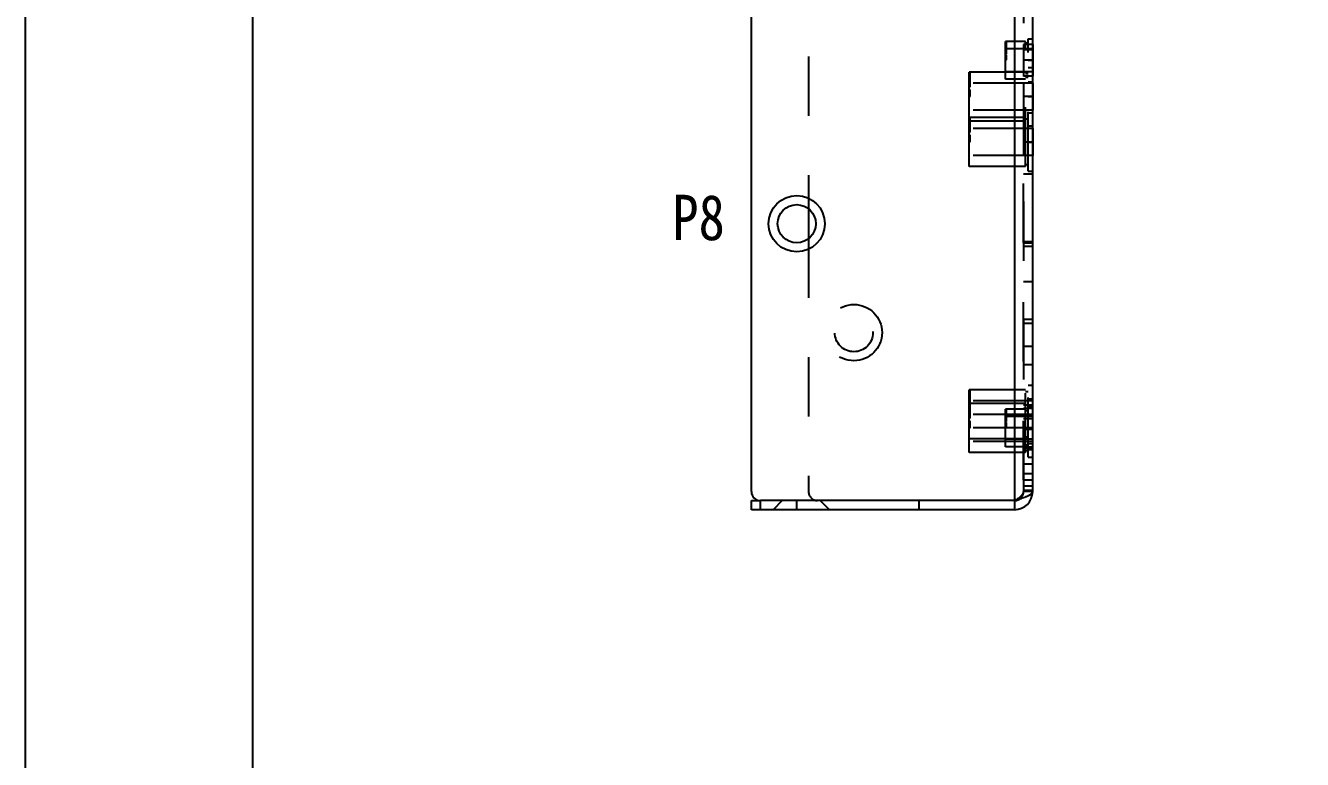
# Model space of a CAD drawing. Header units: millimetres. Extents: x 1262 to 3787, y 0 to 841.
# Drawn here: x 1262.2 to 1402.9, y 296.2 to 377 of the extents above; entities that cross this region are included whole.
import ezdxf

# ---------------------------------------------------------------- set-up
doc = ezdxf.new("R2010")
doc.units = ezdxf.units.MM
doc.header["$LTSCALE"] = 65.395
doc.linetypes.add('HIDDEN', pattern=[0.2, 0.1, -0.1])
doc.layers.get('0').update_dxf_attribs({"linetype": 'CONTINUOUS'})
doc.layers.add('02___PRT_ALL_AXES', color=7, linetype='CONTINUOUS')
doc.layers.add('DEFAULT_2', color=8, linetype='HIDDEN')
doc.styles.get("Standard").update_dxf_attribs({"font": 'txt', "width": 0.85})

msp = doc.modelspace()

# ---------------------------------------------------------------- linework, layer by layer
at = {"color": 7, "linetype": 'Continuous'}
for p, q in [((1262.236, 0), (1262.236, 841)), ((1348.511, 356.812), (1348.511, 353.595)), ((1342.211, 324.704), (1343.211, 324.704)), ((1342.211, 323.704), (1342.211, 324.704)), ((1343.211, 323.704), (1343.211, 324.704)), ((1371.211, 324.704), (1371.211, 323.704))]:
    msp.add_line(p, q, dxfattribs=at)
at = {"color": 3, "linetype": 'Continuous'}
for p, q in [((1342.211, 325.704), (1342.211, 581.504)), ((1371.211, 581.004), (1371.211, 324.704)), ((1373.211, 325.704), (1373.211, 580.004)), ((1371.211, 323.704), (1342.211, 323.704)), ((1371.211, 324.704), (1343.211, 324.704))]:
    msp.add_line(p, q, dxfattribs=at)
at = {"color": 7, "linetype": 'Continuous'}
msp.add_lwpolyline([(1287.236, 25), (2426.236, 25), (2426.236, 816), (1287.236, 816)], close=True, dxfattribs=at)
at = {"color": 3, "linetype": 'Continuous'}
msp.add_circle((1347.211, 355.204), 3.1, dxfattribs=at)
at = {"color": 7, "linetype": 'Continuous'}
msp.add_circle((1347.211, 355.204), 2.1, dxfattribs=at)
at = {"color": 3, "linetype": 'Continuous'}
for centre, radius, start, end in [((1343.211, 325.704), 1, 180, 270), ((1371.211, 325.704), 2, 270, 0)]:
    msp.add_arc(centre, radius, start, end, dxfattribs=at)
for points, knots in [([(1371.779, 324.887), (1371.844, 324.909), (1372.087, 324.99), (1372.329, 325.078), (1372.502, 325.15)], [0, 0, 0, 0, 0.2675329, 1, 1, 1, 1]), ([(1372.502, 325.15), (1372.684, 325.226), (1372.956, 325.337), (1373.211, 325.592), (1373.211, 325.704)], [0, 0, 0, 0, 0.6396683, 1, 1, 1, 1])]:
    msp.add_open_spline(points, degree=3, knots=knots, dxfattribs=at)
msp.add_open_spline([(1371.211, 324.704), (1371.401, 324.764), (1371.59, 324.824), (1371.779, 324.887)], degree=3, dxfattribs=at)
at = {"layer": '02___PRT_ALL_AXES', "color": 8, "linetype": 'HIDDEN'}
for p, q in [((1372.411, 375.294), (1370.211, 375.294)), ((1373.211, 374.454), (1370.211, 374.454)), ((1370.211, 371.114), (1370.211, 374.454)), ((1373.211, 374.954), (1372.211, 374.954)), ((1372.211, 374.954), (1372.211, 371.454)), ((1373.211, 374.954), (1373.211, 371.454)), ((1373.211, 373.204), (1372.211, 373.204)), ((1372.411, 371.904), (1366.211, 371.904)), ((1373.211, 371.954), (1370.211, 371.954)), ((1373.211, 371.454), (1372.211, 371.454)), ((1373.211, 370.704), (1366.211, 370.704)), ((1366.211, 366.504), (1366.211, 370.704)), ((1372.411, 371.114), (1370.211, 371.114)), ((1372.211, 370.702), (1372.211, 367.705)), ((1373.211, 370.702), (1373.211, 370.704)), ((1373.211, 370.702), (1373.211, 367.705)), ((1373.211, 369.204), (1372.211, 369.204)), ((1373.211, 367.704), (1366.211, 367.704)), ((1373.211, 367.704), (1373.211, 367.705)), ((1372.411, 366.904), (1366.211, 366.904)), ((1372.411, 366.504), (1366.211, 366.504)), ((1373.211, 365.704), (1366.211, 365.704)), ((1366.211, 361.504), (1366.211, 365.704)), ((1372.211, 365.702), (1372.211, 362.705)), ((1373.211, 365.702), (1373.211, 365.704)), ((1373.211, 365.702), (1373.211, 362.705)), ((1373.211, 364.204), (1372.211, 364.204)), ((1373.211, 362.704), (1366.211, 362.704)), ((1373.211, 362.704), (1373.211, 362.705)), ((1372.411, 361.504), (1366.211, 361.504)), ((1372.211, 360.704), (1373.211, 360.704)), ((1372.211, 326.954), (1372.211, 360.702)), ((1373.211, 326.954), (1373.211, 360.702)), ((1373.211, 353.204), (1372.211, 353.204)), ((1373.211, 352.704), (1372.211, 352.704)), ((1372.211, 344.704), (1373.211, 344.704)), ((1373.211, 344.204), (1372.211, 344.204)), ((1372.211, 341.704), (1373.211, 341.704)), ((1372.211, 339.704), (1373.211, 339.704)), ((1372.411, 336.904), (1366.211, 336.904)), ((1373.211, 335.704), (1366.211, 335.704)), ((1366.211, 330.004), (1366.211, 335.704)), ((1372.411, 335.404), (1366.211, 335.404)), ((1373.211, 335.204), (1372.211, 335.204)), ((1373.211, 334.204), (1366.211, 334.204)), ((1372.411, 334.794), (1370.211, 334.794)), ((1373.211, 333.954), (1370.211, 333.954)), ((1370.211, 330.614), (1370.211, 333.954)), ((1373.211, 334.854), (1372.211, 334.854)), ((1373.211, 333.704), (1372.211, 333.704)), ((1373.211, 332.704), (1366.211, 332.704)), ((1373.211, 332.554), (1372.211, 332.554)), ((1372.411, 331.504), (1366.211, 331.504)), ((1373.211, 331.204), (1366.211, 331.204)), ((1373.211, 331.454), (1370.211, 331.454)), ((1372.411, 330.004), (1366.211, 330.004)), ((1372.411, 330.614), (1370.211, 330.614)), ((1373.211, 330.454), (1372.211, 330.454)), ((1373.211, 328.704), (1372.211, 328.704)), ((1372.211, 327.704), (1373.211, 327.704)), ((1373.211, 326.954), (1372.211, 326.954))]:
    msp.add_line(p, q, dxfattribs=at)
at = {"layer": 'DEFAULT_2', "color": 8, "linetype": 'HIDDEN'}
for p, q in [((1372.211, 580.004), (1372.211, 325.704)), ((1348.511, 452.095), (1348.511, 356.812)), ((1370.211, 373.204), (1370.211, 375.294)), ((1370.311, 375.289), (1370.211, 375.289)), ((1370.311, 375.27), (1370.211, 375.27)), ((1370.311, 375.235), (1370.211, 375.235)), ((1370.211, 375.214), (1370.311, 375.214)), ((1370.211, 375.207), (1370.311, 375.207)), ((1370.211, 375.203), (1370.311, 375.203)), ((1370.211, 375.166), (1370.311, 375.166)), ((1370.211, 375.15), (1370.311, 375.15)), ((1370.311, 375.127), (1370.211, 375.127)), ((1370.211, 375.123), (1370.311, 375.123)), ((1370.211, 375.103), (1370.311, 375.103)), ((1370.211, 375.096), (1370.311, 375.096)), ((1370.211, 375.085), (1370.311, 375.085)), ((1370.211, 375.072), (1370.311, 375.072)), ((1370.211, 375.035), (1370.311, 375.035)), ((1370.211, 375.032), (1370.311, 375.032)), ((1370.211, 374.974), (1370.311, 374.974)), ((1370.211, 374.956), (1370.311, 374.956)), ((1370.211, 374.891), (1370.311, 374.891)), ((1370.311, 374.89), (1370.211, 374.89)), ((1370.211, 374.887), (1370.311, 374.887)), ((1370.211, 374.879), (1370.311, 374.879)), ((1370.211, 374.873), (1370.311, 374.873)), ((1370.211, 374.852), (1370.311, 374.852)), ((1370.311, 374.845), (1370.211, 374.845)), ((1370.311, 374.836), (1370.211, 374.836)), ((1370.211, 374.824), (1370.311, 374.824)), ((1370.211, 374.817), (1370.311, 374.817)), ((1370.211, 374.812), (1370.311, 374.812)), ((1370.211, 374.799), (1370.311, 374.799)), ((1370.211, 374.79), (1370.311, 374.79)), ((1370.311, 374.786), (1370.211, 374.786)), ((1370.211, 374.775), (1370.311, 374.775)), ((1370.211, 374.77), (1370.311, 374.77)), ((1370.211, 374.755), (1370.311, 374.755)), ((1370.211, 374.746), (1370.311, 374.746)), ((1370.211, 374.742), (1370.311, 374.742)), ((1370.211, 374.737), (1370.311, 374.737)), ((1370.211, 374.731), (1370.311, 374.731)), ((1370.211, 374.73), (1370.311, 374.73)), ((1370.211, 374.709), (1370.311, 374.709)), ((1370.311, 374.701), (1370.211, 374.701)), ((1370.211, 374.7), (1370.311, 374.7)), ((1370.211, 374.695), (1370.311, 374.695)), ((1370.211, 374.693), (1370.311, 374.693)), ((1370.211, 374.682), (1370.311, 374.682)), ((1370.211, 374.677), (1370.311, 374.677)), ((1370.211, 374.667), (1370.311, 374.667)), ((1370.211, 374.662), (1370.311, 374.662)), ((1370.211, 374.655), (1370.311, 374.655)), ((1370.211, 374.651), (1370.311, 374.651)), ((1370.211, 374.65), (1370.311, 374.65)), ((1370.211, 374.642), (1370.311, 374.642)), ((1370.211, 374.639), (1370.311, 374.639)), ((1370.211, 374.638), (1370.311, 374.638)), ((1370.211, 374.636), (1370.311, 374.636)), ((1370.211, 374.631), (1370.311, 374.631)), ((1370.211, 374.624), (1370.311, 374.624)), ((1370.211, 374.621), (1370.311, 374.621)), ((1370.311, 374.617), (1370.211, 374.617)), ((1370.211, 374.616), (1370.311, 374.616)), ((1370.211, 374.615), (1370.311, 374.615)), ((1370.211, 374.607), (1370.311, 374.607)), ((1370.211, 374.605), (1370.311, 374.605)), ((1370.211, 374.605), (1370.311, 374.605)), ((1370.211, 374.599), (1370.311, 374.599)), ((1370.211, 374.591), (1370.311, 374.591)), ((1370.211, 374.578), (1370.311, 374.578)), ((1370.211, 374.578), (1370.311, 374.578)), ((1370.211, 374.576), (1370.311, 374.576)), ((1370.211, 374.569), (1370.311, 374.569)), ((1370.211, 374.557), (1370.311, 374.557)), ((1370.211, 374.557), (1370.311, 374.557)), ((1370.211, 374.553), (1370.311, 374.553)), ((1370.211, 374.552), (1370.311, 374.552)), ((1370.211, 374.552), (1370.311, 374.552)), ((1370.211, 374.537), (1370.311, 374.537)), ((1370.211, 374.536), (1370.311, 374.536)), ((1370.211, 374.535), (1370.311, 374.535)), ((1370.211, 374.524), (1370.311, 374.524)), ((1370.211, 374.512), (1370.311, 374.512)), ((1370.211, 374.501), (1370.311, 374.501)), ((1370.211, 374.5), (1370.311, 374.5)), ((1370.211, 374.499), (1370.311, 374.499)), ((1370.211, 374.486), (1370.311, 374.486)), ((1370.211, 374.475), (1370.311, 374.475)), ((1370.211, 374.471), (1370.311, 374.471)), ((1370.211, 374.464), (1370.311, 374.464)), ((1370.311, 374.459), (1370.211, 374.459)), ((1370.211, 374.454), (1370.311, 374.454)), ((1370.211, 374.454), (1370.311, 374.454)), ((1370.211, 374.444), (1370.311, 374.444)), ((1370.211, 374.443), (1370.311, 374.443)), ((1370.211, 374.423), (1370.311, 374.423)), ((1370.211, 374.415), (1370.311, 374.415)), ((1370.211, 374.409), (1370.311, 374.409)), ((1370.211, 374.397), (1370.311, 374.397)), ((1370.311, 374.388), (1370.211, 374.388)), ((1370.211, 374.329), (1370.311, 374.329)), ((1370.311, 373.921), (1370.311, 375.289)), ((1373.211, 374.354), (1372.211, 374.354)), ((1372.411, 361.504), (1372.411, 375.294)), ((1372.711, 375.094), (1372.411, 375.094)), ((1372.711, 375.579), (1373.211, 375.579)), ((1372.711, 361.004), (1372.711, 375.579)), ((1370.211, 374.218), (1370.311, 374.218)), ((1370.211, 374.213), (1370.311, 374.213)), ((1370.211, 374.185), (1370.311, 374.185)), ((1370.211, 374.165), (1370.311, 374.165)), ((1370.211, 374.14), (1370.311, 374.14)), ((1370.211, 374.128), (1370.311, 374.128)), ((1370.211, 374.128), (1370.311, 374.128)), ((1370.211, 374.113), (1370.311, 374.113)), ((1370.211, 374.108), (1370.311, 374.108)), ((1370.211, 374.098), (1370.311, 374.098)), ((1370.211, 374.088), (1370.311, 374.088)), ((1370.211, 374.087), (1370.311, 374.087)), ((1370.211, 374.083), (1370.311, 374.083)), ((1370.211, 374.073), (1370.311, 374.073)), ((1370.211, 374.062), (1370.311, 374.062)), ((1370.211, 374.058), (1370.311, 374.058)), ((1370.211, 374.042), (1370.311, 374.042)), ((1370.211, 374.03), (1370.311, 374.03)), ((1370.211, 374.015), (1370.311, 374.015)), ((1370.211, 374.005), (1370.311, 374.005)), ((1370.211, 373.957), (1370.311, 373.957)), ((1370.211, 373.952), (1370.311, 373.952)), ((1370.211, 373.921), (1370.311, 373.921)), ((1370.211, 373.823), (1370.311, 373.823)), ((1370.211, 373.817), (1370.311, 373.817)), ((1370.211, 373.797), (1370.311, 373.797)), ((1370.211, 373.759), (1370.311, 373.759)), ((1370.211, 373.751), (1370.311, 373.751)), ((1370.211, 373.743), (1370.311, 373.743)), ((1370.211, 373.739), (1370.311, 373.739)), ((1370.211, 373.72), (1370.311, 373.72)), ((1370.211, 373.713), (1370.311, 373.713)), ((1370.211, 373.708), (1370.311, 373.708)), ((1370.211, 373.694), (1370.311, 373.694)), ((1370.211, 373.667), (1370.311, 373.667)), ((1370.311, 373.657), (1370.211, 373.657)), ((1370.211, 373.645), (1370.311, 373.645)), ((1370.211, 373.63), (1370.311, 373.63)), ((1370.211, 373.625), (1370.311, 373.625)), ((1370.211, 373.582), (1370.311, 373.582)), ((1370.211, 373.582), (1370.311, 373.582)), ((1370.211, 373.563), (1370.311, 373.563)), ((1370.211, 373.552), (1370.311, 373.552)), ((1370.211, 373.539), (1370.311, 373.539)), ((1370.211, 373.535), (1370.311, 373.535)), ((1370.211, 373.507), (1370.311, 373.507)), ((1370.211, 373.506), (1370.311, 373.506)), ((1370.211, 373.495), (1370.311, 373.495)), ((1370.211, 373.479), (1370.311, 373.479)), ((1370.211, 373.479), (1370.311, 373.479)), ((1370.211, 373.465), (1370.311, 373.465)), ((1370.211, 373.45), (1370.311, 373.45)), ((1370.211, 373.45), (1370.311, 373.45)), ((1370.211, 373.433), (1370.311, 373.433)), ((1370.211, 373.423), (1370.311, 373.423)), ((1370.211, 373.416), (1370.311, 373.416)), ((1370.211, 373.403), (1370.311, 373.403)), ((1370.211, 373.399), (1370.311, 373.399)), ((1370.211, 373.386), (1370.311, 373.386)), ((1370.211, 373.385), (1370.311, 373.385)), ((1370.211, 373.381), (1370.311, 373.381)), ((1370.211, 373.379), (1370.311, 373.379)), ((1370.211, 373.369), (1370.311, 373.369)), ((1370.211, 373.368), (1370.311, 373.368)), ((1370.211, 373.367), (1370.311, 373.367)), ((1370.211, 373.353), (1370.311, 373.353)), ((1370.211, 373.344), (1370.311, 373.344)), ((1370.211, 373.33), (1370.311, 373.33)), ((1370.211, 373.329), (1370.311, 373.329)), ((1370.211, 373.323), (1370.311, 373.323)), ((1370.211, 373.32), (1370.311, 373.32)), ((1370.211, 373.32), (1370.311, 373.32)), ((1370.211, 373.307), (1370.311, 373.307)), ((1370.211, 373.301), (1370.311, 373.301)), ((1370.211, 373.299), (1370.311, 373.299)), ((1370.211, 373.296), (1370.311, 373.296)), ((1370.211, 373.283), (1370.311, 373.283)), ((1370.211, 373.257), (1370.311, 373.257)), ((1370.211, 373.255), (1370.311, 373.255)), ((1370.211, 373.252), (1370.311, 373.252)), ((1370.311, 373.252), (1370.311, 373.823)), ((1372.711, 373.204), (1373.211, 373.204)), ((1366.211, 369.204), (1366.211, 371.904)), ((1366.311, 371.901), (1366.211, 371.901)), ((1366.311, 371.897), (1366.211, 371.897)), ((1366.311, 371.889), (1366.211, 371.889)), ((1366.311, 371.886), (1366.211, 371.886)), ((1366.311, 371.844), (1366.211, 371.844)), ((1366.311, 371.814), (1366.211, 371.814)), ((1366.211, 371.791), (1366.311, 371.791)), ((1366.211, 371.592), (1366.311, 371.592)), ((1366.211, 371.587), (1366.311, 371.587)), ((1366.211, 371.585), (1366.311, 371.585)), ((1366.311, 371.562), (1366.211, 371.562)), ((1366.211, 371.554), (1366.311, 371.554)), ((1366.211, 371.51), (1366.311, 371.51)), ((1366.211, 371.497), (1366.311, 371.497)), ((1366.211, 371.494), (1366.311, 371.494)), ((1366.211, 371.482), (1366.311, 371.482)), ((1366.311, 371.47), (1366.211, 371.47)), ((1366.211, 371.458), (1366.311, 371.458)), ((1366.211, 371.456), (1366.311, 371.456)), ((1366.311, 370.287), (1366.311, 371.901)), ((1372.711, 371.704), (1372.411, 371.704)), ((1372.711, 372.404), (1373.211, 372.404)), ((1366.211, 371.413), (1366.311, 371.413)), ((1366.211, 371.394), (1366.311, 371.394)), ((1366.211, 371.334), (1366.311, 371.334)), ((1366.211, 371.322), (1366.311, 371.322)), ((1366.211, 371.282), (1366.311, 371.282)), ((1366.211, 371.265), (1366.311, 371.265)), ((1366.211, 371.225), (1366.311, 371.225)), ((1366.211, 371.189), (1366.311, 371.189)), ((1366.211, 371.177), (1366.311, 371.177)), ((1366.211, 371.138), (1366.311, 371.138)), ((1366.211, 371.138), (1366.311, 371.138)), ((1366.211, 371.124), (1366.311, 371.124)), ((1366.211, 371.104), (1366.311, 371.104)), ((1366.211, 371.095), (1366.311, 371.095)), ((1366.211, 371.085), (1366.311, 371.085)), ((1366.211, 371.065), (1366.311, 371.065)), ((1366.211, 371.053), (1366.311, 371.053)), ((1366.211, 371.051), (1366.311, 371.051)), ((1366.211, 371.049), (1366.311, 371.049)), ((1366.211, 371.044), (1366.311, 371.044)), ((1366.211, 371.022), (1366.311, 371.022)), ((1366.211, 370.99), (1366.311, 370.99)), ((1366.211, 370.989), (1366.311, 370.989)), ((1366.211, 370.972), (1366.311, 370.972)), ((1366.211, 370.96), (1366.311, 370.96)), ((1366.211, 370.955), (1366.311, 370.955)), ((1366.211, 370.935), (1366.311, 370.935)), ((1366.211, 370.922), (1366.311, 370.922)), ((1366.211, 370.921), (1366.311, 370.921)), ((1366.211, 370.914), (1366.311, 370.914)), ((1366.211, 370.877), (1366.311, 370.877)), ((1366.211, 370.875), (1366.311, 370.875)), ((1366.211, 370.864), (1366.311, 370.864)), ((1366.211, 370.863), (1366.311, 370.863)), ((1366.211, 370.845), (1366.311, 370.845)), ((1366.211, 370.844), (1366.311, 370.844)), ((1366.211, 370.799), (1366.311, 370.799)), ((1366.211, 370.773), (1366.311, 370.773)), ((1366.211, 370.769), (1366.311, 370.769)), ((1366.211, 370.765), (1366.311, 370.765)), ((1366.211, 370.732), (1366.311, 370.732)), ((1366.211, 370.73), (1366.311, 370.73)), ((1366.211, 370.715), (1366.311, 370.715)), ((1366.211, 370.699), (1366.311, 370.699)), ((1366.211, 370.695), (1366.311, 370.695)), ((1366.211, 370.679), (1366.311, 370.679)), ((1366.211, 370.672), (1366.311, 370.672)), ((1366.211, 370.671), (1366.311, 370.671)), ((1366.211, 370.667), (1366.311, 370.667)), ((1366.211, 370.65), (1366.311, 370.65)), ((1366.211, 370.616), (1366.311, 370.616)), ((1366.211, 370.606), (1366.311, 370.606)), ((1366.211, 370.593), (1366.311, 370.593)), ((1366.211, 370.586), (1366.311, 370.586)), ((1366.211, 370.572), (1366.311, 370.572)), ((1366.211, 370.525), (1366.311, 370.525)), ((1366.211, 370.521), (1366.311, 370.521)), ((1366.211, 370.496), (1366.311, 370.496)), ((1366.211, 370.487), (1366.311, 370.487)), ((1366.211, 370.472), (1366.311, 370.472)), ((1366.211, 370.462), (1366.311, 370.462)), ((1366.211, 370.438), (1366.311, 370.438)), ((1366.211, 370.433), (1366.311, 370.433)), ((1366.211, 370.386), (1366.311, 370.386)), ((1366.211, 370.352), (1366.311, 370.352)), ((1366.211, 370.291), (1366.311, 370.291)), ((1366.211, 370.287), (1366.311, 370.287)), ((1372.711, 371.314), (1372.411, 371.314)), ((1372.711, 370.829), (1373.211, 370.829)), ((1366.211, 369.965), (1366.311, 369.965)), ((1366.311, 369.954), (1366.211, 369.954)), ((1366.211, 369.941), (1366.311, 369.941)), ((1366.311, 369.835), (1366.211, 369.835)), ((1366.211, 369.355), (1366.311, 369.355)), ((1366.211, 369.233), (1366.311, 369.233)), ((1366.211, 369.21), (1366.311, 369.21)), ((1366.311, 369.21), (1366.311, 369.965)), ((1372.711, 369.204), (1373.211, 369.204)), ((1372.711, 367.404), (1373.211, 367.404)), ((1366.211, 364.204), (1366.211, 366.904)), ((1366.311, 366.901), (1366.211, 366.901)), ((1366.311, 366.897), (1366.211, 366.897)), ((1366.311, 366.889), (1366.211, 366.889)), ((1366.311, 366.886), (1366.211, 366.886)), ((1366.311, 366.844), (1366.211, 366.844)), ((1366.311, 366.814), (1366.211, 366.814)), ((1366.211, 366.791), (1366.311, 366.791)), ((1366.211, 366.592), (1366.311, 366.592)), ((1366.211, 366.587), (1366.311, 366.587)), ((1366.211, 366.585), (1366.311, 366.585)), ((1366.311, 366.562), (1366.211, 366.562)), ((1366.211, 366.554), (1366.311, 366.554)), ((1366.211, 366.51), (1366.311, 366.51)), ((1366.211, 366.497), (1366.311, 366.497)), ((1366.211, 366.494), (1366.311, 366.494)), ((1366.211, 366.482), (1366.311, 366.482)), ((1366.311, 366.47), (1366.211, 366.47)), ((1366.211, 366.458), (1366.311, 366.458)), ((1366.211, 366.456), (1366.311, 366.456)), ((1366.211, 366.413), (1366.311, 366.413)), ((1366.211, 366.394), (1366.311, 366.394)), ((1366.211, 366.334), (1366.311, 366.334)), ((1366.211, 366.322), (1366.311, 366.322)), ((1366.211, 366.282), (1366.311, 366.282)), ((1366.211, 366.265), (1366.311, 366.265)), ((1366.211, 366.225), (1366.311, 366.225)), ((1366.211, 366.189), (1366.311, 366.189)), ((1366.211, 366.177), (1366.311, 366.177)), ((1366.211, 366.138), (1366.311, 366.138)), ((1366.211, 366.138), (1366.311, 366.138)), ((1366.211, 366.124), (1366.311, 366.124)), ((1366.211, 366.104), (1366.311, 366.104)), ((1366.211, 366.095), (1366.311, 366.095)), ((1366.211, 366.085), (1366.311, 366.085)), ((1366.211, 366.065), (1366.311, 366.065)), ((1366.211, 366.053), (1366.311, 366.053)), ((1366.211, 366.051), (1366.311, 366.051)), ((1366.211, 366.049), (1366.311, 366.049)), ((1366.211, 366.044), (1366.311, 366.044)), ((1366.211, 366.022), (1366.311, 366.022)), ((1366.211, 365.99), (1366.311, 365.99)), ((1366.211, 365.989), (1366.311, 365.989)), ((1366.211, 365.972), (1366.311, 365.972)), ((1366.211, 365.96), (1366.311, 365.96)), ((1366.211, 365.955), (1366.311, 365.955)), ((1366.211, 365.935), (1366.311, 365.935)), ((1366.211, 365.922), (1366.311, 365.922)), ((1366.211, 365.921), (1366.311, 365.921)), ((1366.211, 365.914), (1366.311, 365.914)), ((1366.211, 365.877), (1366.311, 365.877)), ((1366.211, 365.875), (1366.311, 365.875)), ((1366.211, 365.864), (1366.311, 365.864)), ((1366.211, 365.863), (1366.311, 365.863)), ((1366.211, 365.845), (1366.311, 365.845)), ((1366.211, 365.844), (1366.311, 365.844)), ((1366.311, 365.287), (1366.311, 366.901)), ((1372.711, 366.704), (1372.411, 366.704)), ((1372.711, 366.004), (1373.211, 366.004)), ((1366.211, 365.799), (1366.311, 365.799)), ((1366.211, 365.773), (1366.311, 365.773)), ((1366.211, 365.769), (1366.311, 365.769)), ((1366.211, 365.765), (1366.311, 365.765)), ((1366.211, 365.732), (1366.311, 365.732)), ((1366.211, 365.73), (1366.311, 365.73)), ((1366.211, 365.715), (1366.311, 365.715)), ((1366.211, 365.699), (1366.311, 365.699)), ((1366.211, 365.695), (1366.311, 365.695)), ((1366.211, 365.679), (1366.311, 365.679)), ((1366.211, 365.672), (1366.311, 365.672)), ((1366.211, 365.671), (1366.311, 365.671)), ((1366.211, 365.667), (1366.311, 365.667)), ((1366.211, 365.65), (1366.311, 365.65)), ((1366.211, 365.616), (1366.311, 365.616)), ((1366.211, 365.606), (1366.311, 365.606)), ((1366.211, 365.593), (1366.311, 365.593)), ((1366.211, 365.586), (1366.311, 365.586)), ((1366.211, 365.572), (1366.311, 365.572)), ((1366.211, 365.525), (1366.311, 365.525)), ((1366.211, 365.521), (1366.311, 365.521)), ((1366.211, 365.496), (1366.311, 365.496)), ((1366.211, 365.487), (1366.311, 365.487)), ((1366.211, 365.472), (1366.311, 365.472)), ((1366.211, 365.462), (1366.311, 365.462)), ((1366.211, 365.438), (1366.311, 365.438)), ((1366.211, 365.433), (1366.311, 365.433)), ((1366.211, 365.386), (1366.311, 365.386)), ((1366.211, 365.352), (1366.311, 365.352)), ((1366.211, 365.291), (1366.311, 365.291)), ((1366.211, 365.287), (1366.311, 365.287)), ((1366.211, 364.965), (1366.311, 364.965)), ((1366.311, 364.954), (1366.211, 364.954)), ((1366.211, 364.941), (1366.311, 364.941)), ((1366.311, 364.835), (1366.211, 364.835)), ((1366.311, 364.21), (1366.311, 364.965)), ((1366.211, 364.355), (1366.311, 364.355)), ((1366.211, 364.233), (1366.311, 364.233)), ((1366.211, 364.21), (1366.311, 364.21)), ((1372.711, 364.204), (1373.211, 364.204)), ((1372.711, 361.704), (1372.411, 361.704)), ((1372.711, 361.004), (1373.211, 361.004)), ((1348.511, 353.595), (1348.511, 325.704)), ((1373.211, 353.054), (1372.211, 353.054)), ((1373.211, 348.804), (1372.211, 348.804)), ((1366.211, 332.704), (1366.211, 336.904)), ((1366.311, 336.901), (1366.211, 336.901)), ((1366.311, 336.897), (1366.211, 336.897)), ((1366.311, 336.889), (1366.211, 336.889)), ((1366.311, 336.886), (1366.211, 336.886)), ((1366.311, 336.844), (1366.211, 336.844)), ((1366.311, 336.814), (1366.211, 336.814)), ((1366.211, 336.791), (1366.311, 336.791)), ((1366.211, 336.592), (1366.311, 336.592)), ((1366.211, 336.587), (1366.311, 336.587)), ((1366.211, 336.585), (1366.311, 336.585)), ((1366.311, 336.562), (1366.211, 336.562)), ((1366.211, 336.554), (1366.311, 336.554)), ((1366.211, 336.51), (1366.311, 336.51)), ((1366.211, 336.497), (1366.311, 336.497)), ((1366.211, 336.494), (1366.311, 336.494)), ((1366.211, 336.482), (1366.311, 336.482)), ((1366.311, 336.47), (1366.211, 336.47)), ((1366.211, 336.458), (1366.311, 336.458)), ((1366.211, 336.456), (1366.311, 336.456)), ((1366.211, 336.413), (1366.311, 336.413)), ((1366.211, 336.394), (1366.311, 336.394)), ((1366.211, 336.334), (1366.311, 336.334)), ((1366.211, 336.322), (1366.311, 336.322)), ((1366.211, 336.282), (1366.311, 336.282)), ((1366.311, 333.787), (1366.311, 336.901)), ((1372.411, 330.004), (1372.411, 336.904)), ((1372.711, 336.704), (1372.411, 336.704)), ((1372.711, 337.404), (1373.211, 337.404)), ((1372.711, 329.504), (1372.711, 337.404)), ((1366.211, 336.265), (1366.311, 336.265)), ((1366.211, 336.225), (1366.311, 336.225)), ((1366.211, 336.189), (1366.311, 336.189)), ((1366.211, 336.177), (1366.311, 336.177)), ((1366.211, 336.138), (1366.311, 336.138)), ((1366.211, 336.138), (1366.311, 336.138)), ((1366.211, 336.124), (1366.311, 336.124)), ((1366.211, 336.104), (1366.311, 336.104)), ((1366.211, 336.095), (1366.311, 336.095)), ((1366.211, 336.085), (1366.311, 336.085)), ((1366.211, 336.065), (1366.311, 336.065)), ((1366.211, 336.053), (1366.311, 336.053)), ((1366.211, 336.051), (1366.311, 336.051)), ((1366.211, 336.049), (1366.311, 336.049)), ((1366.211, 336.044), (1366.311, 336.044)), ((1366.211, 336.022), (1366.311, 336.022)), ((1366.211, 335.99), (1366.311, 335.99)), ((1366.211, 335.989), (1366.311, 335.989)), ((1366.211, 335.972), (1366.311, 335.972)), ((1366.211, 335.96), (1366.311, 335.96)), ((1366.211, 335.955), (1366.311, 335.955)), ((1366.211, 335.935), (1366.311, 335.935)), ((1366.211, 335.922), (1366.311, 335.922)), ((1366.211, 335.921), (1366.311, 335.921)), ((1366.211, 335.914), (1366.311, 335.914)), ((1366.211, 335.877), (1366.311, 335.877)), ((1366.211, 335.875), (1366.311, 335.875)), ((1366.211, 335.864), (1366.311, 335.864)), ((1366.211, 335.863), (1366.311, 335.863)), ((1366.211, 335.845), (1366.311, 335.845)), ((1366.211, 335.844), (1366.311, 335.844)), ((1366.211, 335.799), (1366.311, 335.799)), ((1366.211, 335.773), (1366.311, 335.773)), ((1366.211, 335.769), (1366.311, 335.769)), ((1366.211, 335.765), (1366.311, 335.765)), ((1366.211, 335.732), (1366.311, 335.732)), ((1366.211, 335.73), (1366.311, 335.73)), ((1366.211, 335.715), (1366.311, 335.715)), ((1366.211, 335.699), (1366.311, 335.699)), ((1366.211, 335.695), (1366.311, 335.695)), ((1366.211, 335.679), (1366.311, 335.679)), ((1366.211, 335.672), (1366.311, 335.672)), ((1366.211, 335.671), (1366.311, 335.671)), ((1366.211, 335.667), (1366.311, 335.667)), ((1366.211, 335.65), (1366.311, 335.65)), ((1366.211, 335.616), (1366.311, 335.616)), ((1366.211, 335.606), (1366.311, 335.606)), ((1366.211, 335.593), (1366.311, 335.593)), ((1366.211, 335.586), (1366.311, 335.586)), ((1366.211, 335.572), (1366.311, 335.572)), ((1366.211, 335.525), (1366.311, 335.525)), ((1366.211, 335.521), (1366.311, 335.521)), ((1366.211, 335.496), (1366.311, 335.496)), ((1366.211, 335.487), (1366.311, 335.487)), ((1366.211, 335.472), (1366.311, 335.472)), ((1366.211, 335.462), (1366.311, 335.462)), ((1366.211, 335.438), (1366.311, 335.438)), ((1366.211, 335.433), (1366.311, 335.433)), ((1366.311, 335.401), (1366.211, 335.401)), ((1366.311, 335.397), (1366.211, 335.397)), ((1366.311, 335.389), (1366.211, 335.389)), ((1366.311, 335.386), (1366.211, 335.386)), ((1366.211, 335.386), (1366.311, 335.386)), ((1366.211, 335.352), (1366.311, 335.352)), ((1366.311, 335.344), (1366.211, 335.344)), ((1366.311, 335.314), (1366.211, 335.314)), ((1366.211, 335.291), (1366.311, 335.291)), ((1366.211, 335.291), (1366.311, 335.291)), ((1366.211, 335.287), (1366.311, 335.287)), ((1366.211, 335.092), (1366.311, 335.092)), ((1366.211, 335.087), (1366.311, 335.087)), ((1366.211, 335.085), (1366.311, 335.085)), ((1366.311, 335.062), (1366.211, 335.062)), ((1366.211, 335.054), (1366.311, 335.054)), ((1366.211, 335.01), (1366.311, 335.01)), ((1366.211, 334.997), (1366.311, 334.997)), ((1366.211, 334.994), (1366.311, 334.994)), ((1366.211, 334.982), (1366.311, 334.982)), ((1366.311, 334.97), (1366.211, 334.97)), ((1366.211, 334.965), (1366.311, 334.965)), ((1366.211, 334.958), (1366.311, 334.958)), ((1366.211, 334.956), (1366.311, 334.956)), ((1366.311, 334.954), (1366.211, 334.954)), ((1366.211, 334.941), (1366.311, 334.941)), ((1366.211, 334.913), (1366.311, 334.913)), ((1366.211, 334.894), (1366.311, 334.894)), ((1372.711, 335.204), (1372.411, 335.204)), ((1372.711, 335.904), (1373.211, 335.904)), ((1372.711, 335.079), (1373.211, 335.079)), ((1366.311, 334.835), (1366.211, 334.835)), ((1366.211, 334.834), (1366.311, 334.834)), ((1366.211, 334.822), (1366.311, 334.822)), ((1366.211, 334.782), (1366.311, 334.782)), ((1366.211, 334.765), (1366.311, 334.765)), ((1366.211, 334.725), (1366.311, 334.725)), ((1366.211, 334.689), (1366.311, 334.689)), ((1366.211, 334.677), (1366.311, 334.677)), ((1366.211, 334.638), (1366.311, 334.638)), ((1366.211, 334.638), (1366.311, 334.638)), ((1366.211, 334.624), (1366.311, 334.624)), ((1366.211, 334.604), (1366.311, 334.604)), ((1366.211, 334.595), (1366.311, 334.595)), ((1366.211, 334.585), (1366.311, 334.585)), ((1366.211, 334.565), (1366.311, 334.565)), ((1366.211, 334.553), (1366.311, 334.553)), ((1366.211, 334.551), (1366.311, 334.551)), ((1366.211, 334.549), (1366.311, 334.549)), ((1366.211, 334.544), (1366.311, 334.544)), ((1366.211, 334.522), (1366.311, 334.522)), ((1366.211, 334.49), (1366.311, 334.49)), ((1366.211, 334.489), (1366.311, 334.489)), ((1366.211, 334.472), (1366.311, 334.472)), ((1366.211, 334.46), (1366.311, 334.46)), ((1366.211, 334.455), (1366.311, 334.455)), ((1366.211, 334.435), (1366.311, 334.435)), ((1366.211, 334.422), (1366.311, 334.422)), ((1366.211, 334.421), (1366.311, 334.421)), ((1366.211, 334.414), (1366.311, 334.414)), ((1366.211, 334.377), (1366.311, 334.377)), ((1366.211, 334.375), (1366.311, 334.375)), ((1366.211, 334.364), (1366.311, 334.364)), ((1366.211, 334.363), (1366.311, 334.363)), ((1366.211, 334.355), (1366.311, 334.355)), ((1366.211, 334.345), (1366.311, 334.345)), ((1366.211, 334.344), (1366.311, 334.344)), ((1366.211, 334.299), (1366.311, 334.299)), ((1366.211, 334.273), (1366.311, 334.273)), ((1366.211, 334.269), (1366.311, 334.269)), ((1366.211, 334.265), (1366.311, 334.265)), ((1366.211, 334.233), (1366.311, 334.233)), ((1366.211, 334.232), (1366.311, 334.232)), ((1366.211, 334.23), (1366.311, 334.23)), ((1366.211, 334.215), (1366.311, 334.215)), ((1366.211, 334.21), (1366.311, 334.21)), ((1366.211, 334.199), (1366.311, 334.199)), ((1366.211, 334.195), (1366.311, 334.195)), ((1366.211, 334.179), (1366.311, 334.179)), ((1366.211, 334.172), (1366.311, 334.172)), ((1366.211, 334.171), (1366.311, 334.171)), ((1366.211, 334.167), (1366.311, 334.167)), ((1366.211, 334.15), (1366.311, 334.15)), ((1366.211, 334.116), (1366.311, 334.116)), ((1366.211, 334.106), (1366.311, 334.106)), ((1366.211, 334.093), (1366.311, 334.093)), ((1366.211, 334.086), (1366.311, 334.086)), ((1366.211, 334.072), (1366.311, 334.072)), ((1366.211, 334.025), (1366.311, 334.025)), ((1366.211, 334.021), (1366.311, 334.021)), ((1366.211, 333.996), (1366.311, 333.996)), ((1366.211, 333.987), (1366.311, 333.987)), ((1366.211, 333.972), (1366.311, 333.972)), ((1366.211, 333.962), (1366.311, 333.962)), ((1366.211, 333.938), (1366.311, 333.938)), ((1366.211, 333.933), (1366.311, 333.933)), ((1366.211, 333.886), (1366.311, 333.886)), ((1366.211, 333.852), (1366.311, 333.852)), ((1366.211, 333.791), (1366.311, 333.791)), ((1366.211, 333.787), (1366.311, 333.787)), ((1366.211, 333.465), (1366.311, 333.465)), ((1366.311, 332.71), (1366.311, 333.465)), ((1370.211, 332.704), (1370.211, 334.794)), ((1370.311, 334.789), (1370.211, 334.789)), ((1370.311, 334.77), (1370.211, 334.77)), ((1370.311, 334.735), (1370.211, 334.735)), ((1370.211, 334.714), (1370.311, 334.714)), ((1370.211, 334.707), (1370.311, 334.707)), ((1370.211, 334.703), (1370.311, 334.703)), ((1370.211, 334.666), (1370.311, 334.666)), ((1370.211, 334.65), (1370.311, 334.65)), ((1370.311, 334.627), (1370.211, 334.627)), ((1370.211, 334.623), (1370.311, 334.623)), ((1370.211, 334.603), (1370.311, 334.603)), ((1370.211, 334.596), (1370.311, 334.596)), ((1370.211, 334.585), (1370.311, 334.585)), ((1370.211, 334.572), (1370.311, 334.572)), ((1370.211, 334.535), (1370.311, 334.535)), ((1370.211, 334.532), (1370.311, 334.532)), ((1370.211, 334.474), (1370.311, 334.474)), ((1370.211, 334.456), (1370.311, 334.456)), ((1370.211, 334.391), (1370.311, 334.391)), ((1370.311, 334.39), (1370.211, 334.39)), ((1370.211, 334.387), (1370.311, 334.387)), ((1370.211, 334.379), (1370.311, 334.379)), ((1370.211, 334.373), (1370.311, 334.373)), ((1370.211, 334.352), (1370.311, 334.352)), ((1370.311, 334.345), (1370.211, 334.345)), ((1370.311, 334.336), (1370.211, 334.336)), ((1370.211, 334.324), (1370.311, 334.324)), ((1370.211, 334.317), (1370.311, 334.317)), ((1370.211, 334.312), (1370.311, 334.312)), ((1370.211, 334.299), (1370.311, 334.299)), ((1370.211, 334.29), (1370.311, 334.29)), ((1370.311, 334.286), (1370.211, 334.286)), ((1370.211, 334.275), (1370.311, 334.275)), ((1370.211, 334.27), (1370.311, 334.27)), ((1370.211, 334.255), (1370.311, 334.255)), ((1370.211, 334.246), (1370.311, 334.246)), ((1370.211, 334.242), (1370.311, 334.242)), ((1370.211, 334.237), (1370.311, 334.237)), ((1370.211, 334.231), (1370.311, 334.231)), ((1370.211, 334.23), (1370.311, 334.23)), ((1370.211, 334.209), (1370.311, 334.209)), ((1370.311, 334.201), (1370.211, 334.201)), ((1370.211, 334.2), (1370.311, 334.2)), ((1370.211, 334.195), (1370.311, 334.195)), ((1370.211, 334.193), (1370.311, 334.193)), ((1370.211, 334.182), (1370.311, 334.182)), ((1370.211, 334.177), (1370.311, 334.177)), ((1370.211, 334.167), (1370.311, 334.167)), ((1370.211, 334.162), (1370.311, 334.162)), ((1370.211, 334.155), (1370.311, 334.155)), ((1370.211, 334.151), (1370.311, 334.151)), ((1370.211, 334.15), (1370.311, 334.15)), ((1370.211, 334.142), (1370.311, 334.142)), ((1370.211, 334.139), (1370.311, 334.139)), ((1370.211, 334.138), (1370.311, 334.138)), ((1370.211, 334.136), (1370.311, 334.136)), ((1370.211, 334.131), (1370.311, 334.131)), ((1370.211, 334.124), (1370.311, 334.124)), ((1370.211, 334.121), (1370.311, 334.121)), ((1370.311, 334.117), (1370.211, 334.117)), ((1370.211, 334.116), (1370.311, 334.116)), ((1370.211, 334.115), (1370.311, 334.115)), ((1370.211, 334.107), (1370.311, 334.107)), ((1370.211, 334.105), (1370.311, 334.105)), ((1370.211, 334.105), (1370.311, 334.105)), ((1370.211, 334.099), (1370.311, 334.099)), ((1370.211, 334.091), (1370.311, 334.091)), ((1370.211, 334.078), (1370.311, 334.078)), ((1370.211, 334.078), (1370.311, 334.078)), ((1370.211, 334.076), (1370.311, 334.076)), ((1370.211, 334.069), (1370.311, 334.069)), ((1370.211, 334.057), (1370.311, 334.057)), ((1370.211, 334.057), (1370.311, 334.057)), ((1370.211, 334.053), (1370.311, 334.053)), ((1370.211, 334.052), (1370.311, 334.052)), ((1370.211, 334.052), (1370.311, 334.052)), ((1370.211, 334.037), (1370.311, 334.037)), ((1370.211, 334.036), (1370.311, 334.036)), ((1370.211, 334.035), (1370.311, 334.035)), ((1370.211, 334.024), (1370.311, 334.024)), ((1370.211, 334.012), (1370.311, 334.012)), ((1370.211, 334.001), (1370.311, 334.001)), ((1370.211, 334), (1370.311, 334)), ((1370.211, 333.999), (1370.311, 333.999)), ((1370.211, 333.986), (1370.311, 333.986)), ((1370.211, 333.975), (1370.311, 333.975)), ((1370.211, 333.971), (1370.311, 333.971)), ((1370.211, 333.964), (1370.311, 333.964)), ((1370.311, 333.959), (1370.211, 333.959)), ((1370.211, 333.954), (1370.311, 333.954)), ((1370.211, 333.954), (1370.311, 333.954)), ((1370.211, 333.944), (1370.311, 333.944)), ((1370.211, 333.943), (1370.311, 333.943)), ((1370.211, 333.923), (1370.311, 333.923)), ((1370.211, 333.915), (1370.311, 333.915)), ((1370.211, 333.909), (1370.311, 333.909)), ((1370.211, 333.897), (1370.311, 333.897)), ((1370.311, 333.888), (1370.211, 333.888)), ((1370.211, 333.829), (1370.311, 333.829)), ((1370.211, 333.718), (1370.311, 333.718)), ((1370.211, 333.713), (1370.311, 333.713)), ((1370.211, 333.685), (1370.311, 333.685)), ((1370.211, 333.665), (1370.311, 333.665)), ((1370.211, 333.64), (1370.311, 333.64)), ((1370.211, 333.628), (1370.311, 333.628)), ((1370.211, 333.628), (1370.311, 333.628)), ((1370.211, 333.613), (1370.311, 333.613)), ((1370.211, 333.608), (1370.311, 333.608)), ((1370.211, 333.598), (1370.311, 333.598)), ((1370.211, 333.588), (1370.311, 333.588)), ((1370.211, 333.587), (1370.311, 333.587)), ((1370.211, 333.583), (1370.311, 333.583)), ((1370.211, 333.573), (1370.311, 333.573)), ((1370.211, 333.562), (1370.311, 333.562)), ((1370.211, 333.558), (1370.311, 333.558)), ((1370.211, 333.542), (1370.311, 333.542)), ((1370.211, 333.53), (1370.311, 333.53)), ((1370.211, 333.515), (1370.311, 333.515)), ((1370.211, 333.505), (1370.311, 333.505)), ((1370.311, 333.421), (1370.311, 334.789)), ((1372.711, 334.594), (1372.411, 334.594)), ((1372.711, 334.204), (1373.211, 334.204)), ((1366.311, 333.454), (1366.211, 333.454)), ((1366.211, 333.441), (1366.311, 333.441)), ((1366.311, 333.335), (1366.211, 333.335)), ((1366.211, 332.855), (1366.311, 332.855)), ((1366.211, 332.733), (1366.311, 332.733)), ((1366.211, 332.71), (1366.311, 332.71)), ((1370.211, 333.457), (1370.311, 333.457)), ((1370.211, 333.452), (1370.311, 333.452)), ((1370.211, 333.421), (1370.311, 333.421)), ((1370.211, 333.323), (1370.311, 333.323)), ((1370.211, 333.317), (1370.311, 333.317)), ((1370.211, 333.297), (1370.311, 333.297)), ((1370.211, 333.259), (1370.311, 333.259)), ((1370.211, 333.251), (1370.311, 333.251)), ((1370.211, 333.243), (1370.311, 333.243)), ((1370.211, 333.239), (1370.311, 333.239)), ((1370.211, 333.22), (1370.311, 333.22)), ((1370.211, 333.213), (1370.311, 333.213)), ((1370.211, 333.208), (1370.311, 333.208)), ((1370.211, 333.194), (1370.311, 333.194)), ((1370.211, 333.167), (1370.311, 333.167)), ((1370.311, 333.157), (1370.211, 333.157)), ((1370.211, 333.145), (1370.311, 333.145)), ((1370.211, 333.13), (1370.311, 333.13)), ((1370.211, 333.125), (1370.311, 333.125)), ((1370.211, 333.082), (1370.311, 333.082)), ((1370.211, 333.082), (1370.311, 333.082)), ((1370.211, 333.063), (1370.311, 333.063)), ((1370.211, 333.052), (1370.311, 333.052)), ((1370.211, 333.039), (1370.311, 333.039)), ((1370.211, 333.035), (1370.311, 333.035)), ((1370.211, 333.007), (1370.311, 333.007)), ((1370.211, 333.006), (1370.311, 333.006)), ((1370.211, 332.995), (1370.311, 332.995)), ((1370.211, 332.979), (1370.311, 332.979)), ((1370.211, 332.979), (1370.311, 332.979)), ((1370.211, 332.965), (1370.311, 332.965)), ((1370.211, 332.95), (1370.311, 332.95)), ((1370.211, 332.95), (1370.311, 332.95)), ((1370.211, 332.933), (1370.311, 332.933)), ((1370.211, 332.923), (1370.311, 332.923)), ((1370.211, 332.916), (1370.311, 332.916)), ((1370.211, 332.903), (1370.311, 332.903)), ((1370.211, 332.899), (1370.311, 332.899)), ((1370.211, 332.886), (1370.311, 332.886)), ((1370.211, 332.885), (1370.311, 332.885)), ((1370.211, 332.881), (1370.311, 332.881)), ((1370.211, 332.879), (1370.311, 332.879)), ((1370.211, 332.869), (1370.311, 332.869)), ((1370.211, 332.868), (1370.311, 332.868)), ((1370.211, 332.867), (1370.311, 332.867)), ((1370.211, 332.853), (1370.311, 332.853)), ((1370.211, 332.844), (1370.311, 332.844)), ((1370.211, 332.83), (1370.311, 332.83)), ((1370.211, 332.829), (1370.311, 332.829)), ((1370.211, 332.823), (1370.311, 332.823)), ((1370.211, 332.82), (1370.311, 332.82)), ((1370.211, 332.82), (1370.311, 332.82)), ((1370.211, 332.807), (1370.311, 332.807)), ((1370.211, 332.801), (1370.311, 332.801)), ((1370.211, 332.799), (1370.311, 332.799)), ((1370.211, 332.796), (1370.311, 332.796)), ((1370.211, 332.783), (1370.311, 332.783)), ((1370.211, 332.757), (1370.311, 332.757)), ((1370.211, 332.755), (1370.311, 332.755)), ((1370.211, 332.752), (1370.311, 332.752)), ((1370.311, 332.752), (1370.311, 333.323)), ((1372.711, 332.704), (1373.211, 332.704)), ((1372.711, 331.704), (1372.411, 331.704)), ((1372.711, 330.814), (1372.411, 330.814)), ((1372.711, 331.004), (1373.211, 331.004)), ((1373.211, 330.604), (1372.211, 330.604)), ((1372.711, 330.204), (1372.411, 330.204)), ((1372.711, 330.329), (1373.211, 330.329)), ((1372.711, 329.504), (1373.211, 329.504)), ((1372.211, 326.325), (1373.211, 326.325)), ((1372.211, 325.864), (1373.211, 325.864)), ((1373.211, 325.704), (1372.211, 325.704)), ((1345.611, 324.704), (1344.611, 323.704)), ((1347.211, 323.704), (1347.211, 324.704)), ((1349.811, 324.704), (1350.811, 323.704)), ((1360.711, 323.704), (1360.711, 324.704))]:
    msp.add_line(p, q, dxfattribs=at)
for radius in [3.1, 2.1]:
    msp.add_circle((1353.511, 343.204), radius, dxfattribs=at)
for centre, radius, start, end in [((1349.511, 325.704), 1, 180, 270), ((1371.211, 325.704), 1, 270, 0), ((1370.513, 329.922), 5.17, 292.63395, 293.42544)]:
    msp.add_arc(centre, radius, start, end, dxfattribs=at)
for points, knots in [([(1371.211, 324.704), (1371.454, 324.859), (1371.854, 325.09), (1372.211, 325.51), (1372.211, 325.704)], [0, 0, 0, 0, 0.5990511, 1, 1, 1, 1]), ([(1372.568, 325.178), (1372.734, 325.25), (1372.986, 325.357), (1373.211, 325.6), (1373.211, 325.704)], [0, 0, 0, 0, 0.6352849, 1, 1, 1, 1])]:
    msp.add_open_spline(points, degree=3, knots=knots, dxfattribs=at)

# ---------------------------------------------------------------- texts
at = {"color": 2, "linetype": 'Continuous', "insert": (1333.505, 358.398), "char_height": 5, "width": 8.5, "attachment_point": 1, "line_spacing_factor": 0.9}
msp.add_mtext('P8', dxfattribs=at)

doc.saveas('drawing.dxf')
